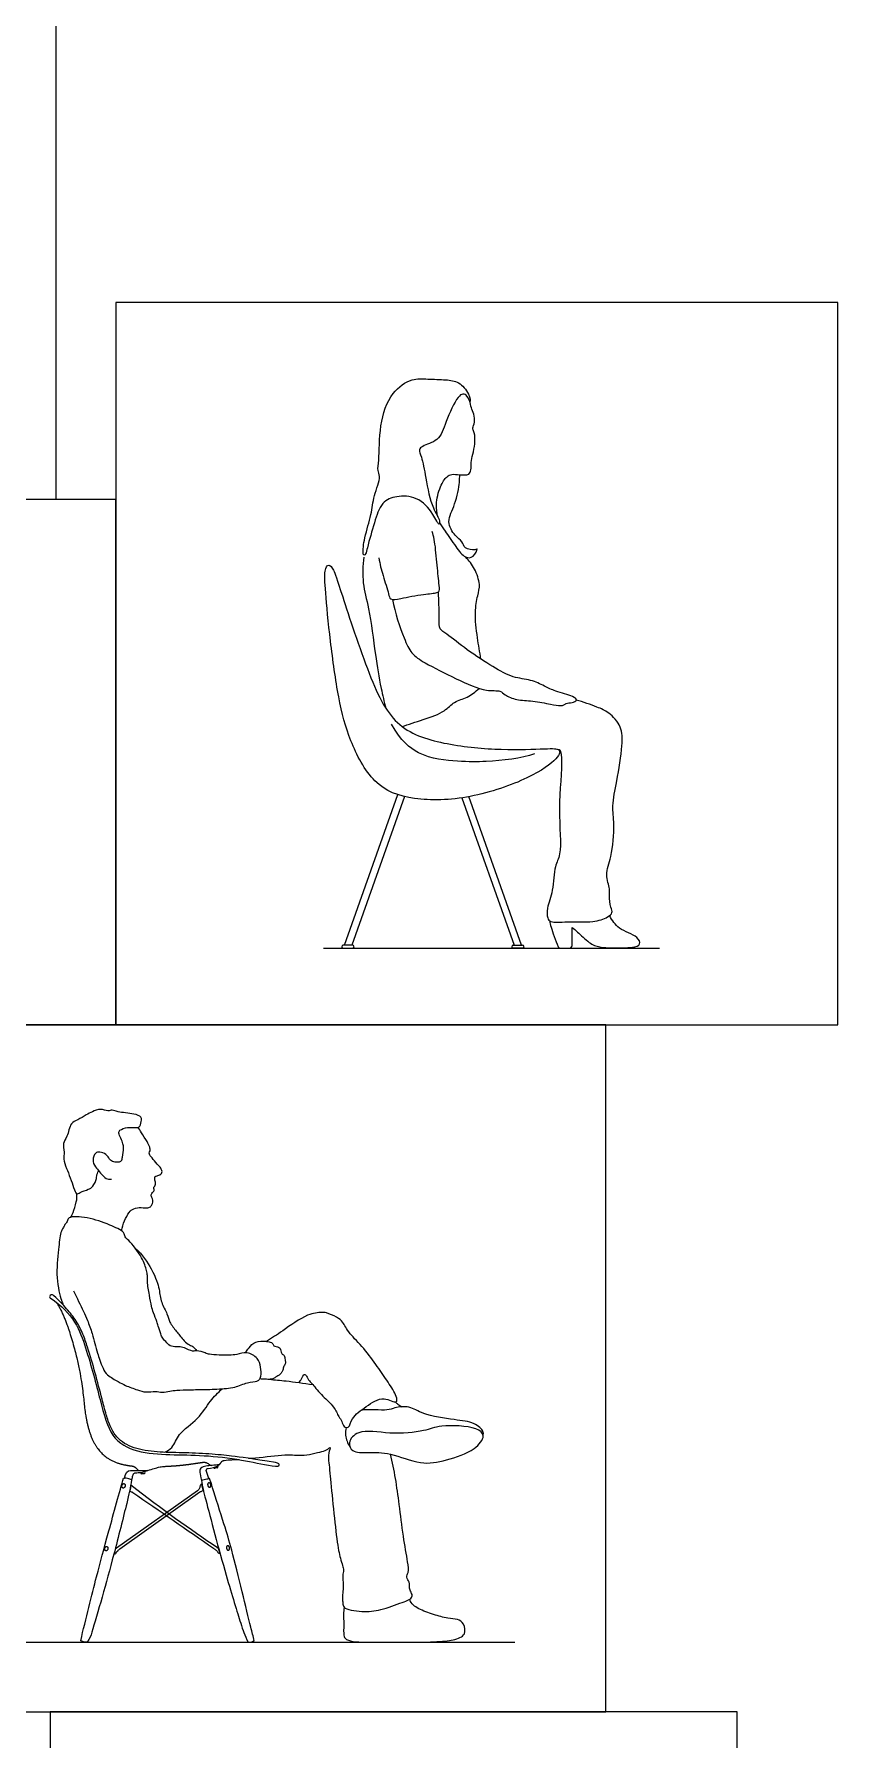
# Model space of a CAD drawing. Header units: millimetres. Extents: x 0 to 12.5, y -0.3 to 20.
# Drawn here: x 2.901 to 4.767, y 8.044 to 12.003 of the extents above; entities that cross this region are included whole.
import ezdxf

# ---------------------------------------------------------------- set-up
doc = ezdxf.new("R2010")
doc.units = ezdxf.units.MM
for name, color, linetype, true_color in [('AG-DIAGRAM', 7, 'Continuous', 0xfecc66), ('AG-FURNITURE', 7, 'Continuous', 0x66ccff), ('AG-PEOPLE', 7, 'Continuous', 0xfc6666), ('X-VPRT', 6, 'Continuous', 0xff00ff)]:
    doc.layers.add(name, color=color, linetype=linetype, true_color=true_color)

msp = doc.modelspace()

# ---------------------------------------------------------------- linework, layer by layer
at = {"layer": 'AG-DIAGRAM'}
for p, q in [((3.5731, 9.8816), (4.3531, 9.8816)), ((2.8338, 8.2707), (4.0174, 8.2707))]:
    msp.add_line(p, q, dxfattribs=at)
msp.add_open_spline([(4.0632, 10.3327), (4.0334, 10.3223), (3.9625, 10.3141), (3.8911, 10.3141), (3.8006, 10.3222), (3.7524, 10.3629), (3.7313, 10.4014)], degree=3, knots=[0.266095, 0.266095, 0.266095, 0.266095, 2, 3, 4, 4.700487, 4.700487, 4.700487, 4.700487], dxfattribs=at)
at = {"layer": 'AG-FURNITURE'}
for p, q in [((3.6217, 9.8885), (3.7455, 10.2381)), ((3.7608, 10.2337), (3.6385, 9.8885)), ((3.8945, 10.2308), (4.0157, 9.8885)), ((4.0325, 9.8885), (3.9104, 10.2334)), ((3.2939, 8.6236), (3.2907, 8.6363)), ((3.0898, 8.4882), (3.0867, 8.4762))]:
    msp.add_line(p, q, dxfattribs=at)
for points in [[(3.2803, 8.6221), (3.0927, 8.4886)], [(3.1005, 8.4873), (3.2862, 8.6195)]]:
    msp.add_lwpolyline(points, dxfattribs=at)
for centre, radius, start, end in [((3.6189, 9.8851), 0.00343, 90, 180), ((3.6189, 9.8851), 0.00343, 180, 270), ((3.6406, 9.8851), 0.00343, 0, 90), ((3.6406, 9.8851), 0.00343, 270, 0), ((4.0137, 9.8851), 0.00343, 90, 180), ((4.0137, 9.8851), 0.00343, 180, 270), ((4.0353, 9.8851), 0.00343, 0, 90), ((4.0353, 9.8851), 0.00343, 270, 0), ((3.3202, 8.6764), 0.00164, 196.65, 278.7462), ((3.3263, 8.6774), 0.00164, 278.7462, 8.7462), ((3.1505, 8.6635), 0.00164, 178.9099, 267.4984), ((3.1567, 8.6633), 0.00164, 267.4984, 357.4984)]:
    msp.add_arc(centre, radius, start, end, dxfattribs=at)
for points, degree in [([(3.5895, 10.5943), (3.5947, 10.5506), (3.6076, 10.4564), (3.6316, 10.3661), (3.6867, 10.2578), (3.7773, 10.2228), (3.9117, 10.2261), (4.0591, 10.2771), (4.1231, 10.3261), (4.1231, 10.3452), (4.0997, 10.3452), (3.9893, 10.3405), (3.8581, 10.3526), (3.7402, 10.3876), (3.682, 10.5005), (3.6068, 10.7297), (3.5964, 10.7626), (3.5852, 10.7746), (3.5749, 10.7619), (3.5764, 10.7189), (3.5843, 10.6381), (3.5895, 10.5943)], 3), ([(3.6406, 9.8885), (3.6297, 9.8885), (3.6189, 9.8885)], 2), ([(3.6189, 9.8816), (3.6297, 9.8816), (3.6406, 9.8816)], 2), ([(4.0137, 9.8885), (4.0245, 9.8885), (4.0353, 9.8885)], 2), ([(4.0353, 9.8816), (4.0245, 9.8816), (4.0137, 9.8816)], 2), ([(3.301, 8.6692), (3.3, 8.6728), (3.3039, 8.674), (3.3055, 8.6742)], 3), ([(3.3266, 8.6758), (3.3235, 8.6753), (3.3205, 8.6748)], 2), ([(3.3278, 8.6784), (3.3279, 8.678), (3.3279, 8.6776)], 2), ([(3.1086, 8.6513), (3.1095, 8.6517), (3.1112, 8.6517)], 2), ([(3.1566, 8.6616), (3.1535, 8.6618), (3.1504, 8.6619)], 2), ([(3.1584, 8.6643), (3.1583, 8.6637), (3.1583, 8.6632)], 2), ([(3.3087, 8.6508), (3.3079, 8.6508), (3.3065, 8.6506)], 2)]:
    msp.add_open_spline(points, degree=degree, dxfattribs=at)
for points, knots in [([(3.4616, 8.6875), (3.4699, 8.6862), (3.4713, 8.6818), (3.4673, 8.678), (3.4537, 8.6802), (3.431, 8.6837), (3.3775, 8.6962), (3.2937, 8.7052), (3.2168, 8.7056), (3.1383, 8.71), (3.0778, 8.7426), (3.0564, 8.826), (3.0225, 8.9564), (2.9927, 9.0337), (2.9388, 9.0698), (2.9379, 9.0705), (2.9354, 9.0727), (2.9411, 9.0782), (2.9445, 9.0767), (2.9468, 9.0748), (2.9594, 9.0638), (2.9748, 9.0475), (2.9994, 9.0176), (3.0149, 8.9867), (3.0352, 8.9262), (3.0485, 8.8754), (3.0589, 8.835), (3.062, 8.8229), (3.0678, 8.8008), (3.0776, 8.7708), (3.0914, 8.7472), (3.1107, 8.7312), (3.1336, 8.7211), (3.1685, 8.7131), (3.2165, 8.7107), (3.2768, 8.71), (3.3294, 8.7063), (3.3726, 8.7006), (3.406, 8.6973), (3.4616, 8.6875)], [-0.102972, -0.102972, -0.102972, -0.102972, -0.051486, 0, 0, 0, 0.257631, 0.57634, 0.895049, 1.213759, 1.532468, 1.851177, 2.169886, 2.488596, 2.488596, 2.488596, 2.595241, 2.728072, 2.863408, 2.863408, 2.863408, 3.009211, 3.131071, 3.241508, 3.348289, 3.758471, 3.758471, 3.758471, 3.8816, 3.983743, 4.068807, 4.147006, 4.227011, 4.313475, 4.498718, 4.699021, 4.907064, 5.016846, 5.314298, 5.314298, 5.314298, 5.314298]), ([(3.2997, 8.6794), (3.2951, 8.6788), (3.2914, 8.6773), (3.2884, 8.6745), (3.284, 8.6698), (3.2855, 8.6632), (3.29, 8.6464), (3.292, 8.6471), (3.2959, 8.6481), (3.3015, 8.6497), (3.305, 8.6503), (3.3065, 8.6506), (3.3047, 8.6568), (3.3029, 8.663), (3.301, 8.6692)], [1.0409943, 1.0409943, 1.0409943, 1.0409943, 1.0835339, 1.0835339, 1.0835339, 1.2011485, 1.2011485, 1.2011485, 1.2603886, 1.3223596, 1.3663939, 1.3663939, 1.3663939, 1.3769157, 1.3769157, 1.3769157, 1.3769157]), ([(3.3055, 8.6742), (3.3111, 8.6749), (3.3231, 8.6764), (3.3307, 8.6829), (3.3201, 8.6814), (3.3094, 8.6803), (3.2997, 8.6794)], [0.9108151, 0.9108151, 0.9108151, 0.9108151, 0.9353912, 0.9353912, 0.9353912, 1.0409943, 1.0409943, 1.0409943, 1.0409943]), ([(3.3427, 8.6925), (3.3485, 8.6934), (3.3595, 8.6946), (3.3716, 8.6947), (3.3774, 8.6945)], [0.0191148, 0.0191148, 0.0191148, 0.0191148, 0.259639, 0.4805517, 0.4805517, 0.4805517, 0.4805517]), ([(3.1273, 8.6475), (3.1246, 8.6288), (3.1164, 8.5929), (3.0858, 8.4711), (3.0609, 8.3814), (3.0364, 8.2964), (3.0307, 8.2797), (3.0241, 8.2707), (3.0204, 8.2707), (3.0167, 8.2707), (3.0094, 8.2741), (3.0212, 8.3241), (3.0475, 8.4294), (3.0683, 8.5057), (3.1007, 8.6228), (3.1086, 8.6513)], [0, 0, 0, 0, 0.175956, 0.437556, 0.678549, 0.897349, 1.001804, 1.001804, 1.001804, 1.012314, 1.012314, 1.012314, 1.302101, 1.551261, 1.767945, 1.767945, 1.767945, 1.767945]), ([(3.125, 8.669), (3.1178, 8.6691), (3.1145, 8.6647), (3.1112, 8.6517), (3.1136, 8.6516), (3.1184, 8.6511), (3.1255, 8.6485), (3.1273, 8.6475), (3.1283, 8.6512), (3.1299, 8.6584), (3.1318, 8.6622), (3.1346, 8.6631), (3.1365, 8.6632), (3.1561, 8.6636), (3.1649, 8.6694), (3.1509, 8.6689), (3.1368, 8.669), (3.125, 8.669)], [0, 0, 0, 0, 0.0642411, 0.0642411, 0.0642411, 0.1269155, 0.2046292, 0.2046292, 0.2046292, 0.2841839, 0.3895837, 0.4267834, 0.4267834, 0.4549814, 0.4549814, 0.4549814, 0.5929008, 0.5929008, 0.5929008, 0.5929008]), ([(3.1261, 8.6354), (3.1994, 8.5775), (3.2625, 8.5338), (3.3266, 8.4896), (3.327, 8.4894), (3.3279, 8.4891), (3.329, 8.4891), (3.3295, 8.4892), (3.3306, 8.4853), (3.3317, 8.4813), (3.3328, 8.4773), (3.3319, 8.4769), (3.3299, 8.4766), (3.3274, 8.4787), (3.3275, 8.4809), (3.3239, 8.4842), (3.3196, 8.4874), (3.3177, 8.4887), (3.2553, 8.532), (3.1928, 8.5753), (3.1304, 8.6185), (3.1299, 8.6188), (3.1288, 8.6193), (3.1272, 8.6194), (3.1253, 8.6207), (3.1237, 8.6217), (3.1231, 8.6222), (3.1241, 8.6266), (3.1251, 8.631), (3.1261, 8.6354)], [0.6502179, 0.6502179, 0.6502179, 0.6502179, 0.7988393, 0.7988393, 0.7988393, 0.8369231, 0.8767341, 0.8767341, 0.8767341, 0.8860272, 0.8860272, 0.8860272, 0.9402117, 0.9941168, 1.0387653, 1.1073288, 1.191113, 1.191113, 1.191113, 1.338232, 1.338232, 1.338232, 1.3797891, 1.419281, 1.4697921, 1.5165038, 1.5165038, 1.5165038, 1.5266558, 1.5266558, 1.5266558, 1.5266558]), ([(3.2907, 8.6363), (3.29, 8.6365), (3.2885, 8.6369), (3.2863, 8.6343), (3.2865, 8.6316), (3.2852, 8.6282), (3.2837, 8.6252), (3.2815, 8.623), (3.2803, 8.6221)], [-0.2477243, -0.2477243, -0.2477243, -0.2477243, -0.2142625, -0.1749131, -0.1369461, -0.0929484, -0.0495982, 0, 0, 0, 0]), ([(3.29, 8.6464), (3.2917, 8.6324), (3.2997, 8.6004), (3.3461, 8.4249), (3.3796, 8.3192), (3.3895, 8.2868), (3.3979, 8.2707), (3.4021, 8.2707), (3.4063, 8.2707), (3.4124, 8.2743), (3.4098, 8.2845), (3.4035, 8.3092), (3.3837, 8.3892), (3.3606, 8.4849), (3.3428, 8.543), (3.319, 8.6184), (3.3108, 8.6441), (3.3087, 8.6508)], [-0.916283, -0.916283, -0.916283, -0.916283, -0.750665, -0.432314, -0.176728, -0.022994, -0.022994, -0.022994, -0.012568, -0.012568, -0.012568, 0.115251, 0.332601, 0.568272, 0.75781, 0.980377, 1.06126, 1.06126, 1.06126, 1.06126]), ([(3.2862, 8.6195), (3.2867, 8.6198), (3.2878, 8.6203), (3.2893, 8.6204), (3.2914, 8.6218), (3.2931, 8.6229), (3.2939, 8.6236)], [0.4992787, 0.4992787, 0.4992787, 0.4992787, 0.5294359, 0.5580945, 0.5947494, 0.635794, 0.635794, 0.635794, 0.635794]), ([(3.0867, 8.4762), (3.0875, 8.4758), (3.0896, 8.4755), (3.092, 8.4777), (3.0918, 8.4799), (3.0955, 8.4832), (3.0987, 8.486), (3.1005, 8.4873)], [0.1711223, 0.1711223, 0.1711223, 0.1711223, 0.210443, 0.2495609, 0.2819614, 0.3317167, 0.3925173, 0.3925173, 0.3925173, 0.3925173]), ([(3.0927, 8.4886), (3.0922, 8.4884), (3.0913, 8.488), (3.0903, 8.4881), (3.0898, 8.4882)], [0.10785172, 0.10785172, 0.10785172, 0.10785172, 0.13548842, 0.16437855, 0.16437855, 0.16437855, 0.16437855])]:
    msp.add_open_spline(points, degree=3, knots=knots, dxfattribs=at)
for points, weights, degree, knots in [([(2.9531, 9.0595), (2.9749, 9.0261), (3.0145, 8.8886), (3.0165, 8.8019), (3.0378, 8.7256), (3.0758, 8.6911), (3.1075, 8.6827), (3.1202, 8.6808), (3.1225, 8.6805), (3.1253, 8.6801), (3.1281, 8.6797), (3.1287, 8.6797), (3.1331, 8.6791), (3.1364, 8.677), (3.1434, 8.669)], [1, 1, 1, 1, 1, 1, 1, 1, 1, 1, 1, 1, 1, 1, 0.960114473968], 3, [0.049832, 0.049832, 0.049832, 0.049832, 0.212456, 0.426059, 0.639663, 0.853267, 0.986829, 0.986829, 0.986829, 1.009948, 1.016551, 1.016551, 1.016551, 1.060917, 1.060917, 1.060917, 1.060917]), ([(3.1649, 8.6694), (3.193, 8.6783), (3.217, 8.6794), (3.2463, 8.6814), (3.2664, 8.6844), (3.2853, 8.6872), (3.2875, 8.6875), (3.2903, 8.6879), (3.2931, 8.6883), (3.2937, 8.6884), (3.2981, 8.6891), (3.3018, 8.6879), (3.3122, 8.6806)], [0.949540863958, 1, 1, 1, 1, 1, 1, 1, 1, 1, 1, 1, 0.933280073765], 3, [-0.3733633, -0.3733633, -0.3733633, -0.3733633, -0.3004222, -0.0489799, 0.1672967, 0.1672967, 0.1672967, 0.1945101, 0.2022838, 0.2022838, 0.2022838, 0.2545079, 0.2545079, 0.2545079, 0.2545079]), ([(3.3307, 8.6829), (3.3317, 8.6837), (3.3326, 8.6846), (3.3334, 8.6855), (3.3346, 8.6867), (3.3356, 8.688), (3.3375, 8.6912), (3.3391, 8.6921), (3.3427, 8.6925)], [0.933343584542, 0.951477056923, 0.973632028871, 1, 0.99480609729, 0.99480609729, 1, 1, 1], 3, [-0.03130698, -0.03130698, -0.03130698, -0.03130698, -0.01814587, -0.01814587, -0.01814587, 0, 0, 0.0191148, 0.0191148, 0.0191148, 0.0191148]), ([(3.1103, 8.6387), (3.1069, 8.6398), (3.1054, 8.6348), (3.1039, 8.6297), (3.1074, 8.6286), (3.1109, 8.6275), (3.1124, 8.6326), (3.1138, 8.6376), (3.1103, 8.6387)], [1, 0.707106781187, 1, 0.707106781187, 1, 0.707106781187, 1, 0.707106781187, 1], 2, [0, 0, 0, 0.00448629, 0.00448629, 0.00897259, 0.00897259, 0.01345888, 0.01345888, 0.01794518, 0.01794518, 0.01794518]), ([(3.1103, 8.6387), (3.1069, 8.6398), (3.1054, 8.6348), (3.1039, 8.6297), (3.1074, 8.6286), (3.1109, 8.6275), (3.1124, 8.6326), (3.1138, 8.6376), (3.1103, 8.6387)], [1, 0.707106781187, 1, 0.707106781187, 1, 0.707106781187, 1, 0.707106781187, 1], 2, [0, 0, 0, 0.00448629, 0.00448629, 0.00897259, 0.00897259, 0.01345888, 0.01345888, 0.01794518, 0.01794518, 0.01794518]), ([(3.3064, 8.6406), (3.3099, 8.6417), (3.3113, 8.6367), (3.3128, 8.6316), (3.3093, 8.6305), (3.3058, 8.6294), (3.3044, 8.6345), (3.3029, 8.6395), (3.3064, 8.6406)], [1, 0.707106781187, 1, 0.707106781187, 1, 0.707106781187, 1, 0.707106781187, 1], 2, [0, 0, 0, 0.00448629, 0.00448629, 0.00897259, 0.00897259, 0.01345888, 0.01345888, 0.01794518, 0.01794518, 0.01794518]), ([(3.0702, 8.493), (3.0667, 8.4941), (3.0653, 8.489), (3.0638, 8.484), (3.0673, 8.4829), (3.0708, 8.4818), (3.0722, 8.4868), (3.0737, 8.4919), (3.0702, 8.493)], [1, 0.707106781187, 1, 0.707106781187, 1, 0.707106781187, 1, 0.707106781187, 1], 2, [0, 0, 0, 0.00448629, 0.00448629, 0.00897259, 0.00897259, 0.01345888, 0.01345888, 0.01794518, 0.01794518, 0.01794518]), ([(3.0702, 8.493), (3.0667, 8.4941), (3.0653, 8.489), (3.0638, 8.484), (3.0673, 8.4829), (3.0708, 8.4818), (3.0722, 8.4868), (3.0737, 8.4919), (3.0702, 8.493)], [1, 0.707106781187, 1, 0.707106781187, 1, 0.707106781187, 1, 0.707106781187, 1], 2, [0, 0, 0, 0.00448629, 0.00448629, 0.00897259, 0.00897259, 0.01345888, 0.01345888, 0.01794518, 0.01794518, 0.01794518]), ([(3.35, 8.4944), (3.3535, 8.4955), (3.3549, 8.4905), (3.3564, 8.4854), (3.3529, 8.4843), (3.3494, 8.4832), (3.348, 8.4883), (3.3465, 8.4933), (3.35, 8.4944)], [1, 0.707106781187, 1, 0.707106781187, 1, 0.707106781187, 1, 0.707106781187, 1], 2, [0, 0, 0, 0.00448629, 0.00448629, 0.00897259, 0.00897259, 0.01345888, 0.01345888, 0.01794518, 0.01794518, 0.01794518])]:
    msp.add_rational_spline(points, weights, degree=degree, knots=knots, dxfattribs=at)
at = {"layer": 'AG-PEOPLE'}
for centre, start, end in [((4.1233, 9.8874), 205.6604, 270), ((4.1445, 9.8874), 270, 360)]:
    msp.add_arc(centre, 0.00562, start, end, dxfattribs=at)
for points, knots in [([(3.6652, 10.7964), (3.6697, 10.7891), (3.6758, 10.817), (3.691, 10.8681), (3.7058, 10.9176), (3.7431, 10.9326), (3.7917, 10.931), (3.8266, 10.8941), (3.8418, 10.8595), (3.8439, 10.8771), (3.8236, 10.9044), (3.8105, 10.9719), (3.8024, 11.0198), (3.7933, 11.0384), (3.8033, 11.0488), (3.8433, 11.0589), (3.8564, 11.103), (3.8817, 11.1604), (3.8965, 11.1695), (3.9069, 11.165), (3.9161, 11.143), (3.9107, 11.1719), (3.8883, 11.1974), (3.8566, 11.2016), (3.8147, 11.2023), (3.7771, 11.2059), (3.7269, 11.1713), (3.7019, 11.0966), (3.7031, 11.0175), (3.6975, 10.9904), (3.7073, 10.9761), (3.6886, 10.9301), (3.685, 10.8885), (3.6681, 10.8365), (3.6642, 10.8058), (3.6652, 10.7964)], [0, 0, 0, 0, 0.274962, 0.714104, 1.109366, 1.448736, 1.830399, 2.243209, 2.535645, 2.691073, 3.018109, 3.4962, 3.896694, 4.129941, 4.319548, 4.661945, 5.048568, 5.496022, 5.70708, 5.889991, 6.102158, 6.334229, 6.668641, 6.983591, 7.34858, 7.691413, 8.109176, 8.614665, 9.120165, 9.400579, 9.613503, 9.996521, 10.37598, 10.797321, 11.148168, 11.148168, 11.148168, 11.148168]), ([(3.8387, 10.8828), (3.8363, 10.8922), (3.8329, 10.9116), (3.8425, 10.9527), (3.8582, 10.9767), (3.8708, 10.9829), (3.8888, 10.98), (3.9118, 10.9793), (3.9163, 10.9926), (3.915, 11.0091), (3.9197, 11.0289), (3.9255, 11.0515), (3.9248, 11.078), (3.9179, 11.0865), (3.9239, 11.0987), (3.9242, 11.1171), (3.9174, 11.1321), (3.9148, 11.1405), (3.9131, 11.1515)], [0, 0, 0, 0, 0.312765, 0.689517, 0.994893, 1.197624, 1.447496, 1.713002, 1.907209, 2.142913, 2.402801, 2.690775, 2.983512, 3.161168, 3.362154, 3.610719, 3.848131, 4.047488, 4.047488, 4.047488, 4.047488]), ([(3.8426, 10.8687), (3.8469, 10.8623), (3.8557, 10.8496), (3.8795, 10.8146), (3.9002, 10.7866), (3.9215, 10.7873), (3.933, 10.812), (3.9234, 10.8043), (3.8995, 10.8084), (3.896, 10.8267), (3.8773, 10.8389), (3.8569, 10.8733), (3.8805, 10.9109), (3.8893, 10.9626), (3.8893, 10.9746), (3.8893, 10.9804)], [0, 0, 0, 0, 0.267621, 0.634032, 0.957428, 1.191361, 1.433416, 1.566134, 1.827374, 2.051316, 2.311565, 2.639868, 3.007108, 3.406994, 3.640061, 3.640061, 3.640061, 3.640061]), ([(3.7013, 10.7875), (3.7042, 10.7737), (3.7099, 10.7478), (3.7246, 10.7064), (3.7269, 10.6886), (3.7551, 10.694), (3.8034, 10.7036), (3.8358, 10.7056), (3.8435, 10.7106), (3.8407, 10.7317), (3.8363, 10.777), (3.8315, 10.8301), (3.8272, 10.8426), (3.8253, 10.8486)], [0, 0, 0, 0, 0.362859, 0.732699, 0.935265, 1.203664, 1.613817, 1.926125, 2.06827, 2.304865, 2.695571, 3.102172, 3.34446, 3.34446, 3.34446, 3.34446]), ([(3.6668, 10.7896), (3.6643, 10.7697), (3.6625, 10.7274), (3.68, 10.6694), (3.6932, 10.5616), (3.7036, 10.4976), (3.714, 10.4533), (3.7176, 10.4388)], [0, 0, 0, 0, 0.433028, 0.871369, 1.447616, 1.947923, 2.232377, 2.232377, 2.232377, 2.232377]), ([(3.9385, 10.5527), (3.9359, 10.5693), (3.9293, 10.6078), (3.9233, 10.6586), (3.9306, 10.7005), (3.9383, 10.7263), (3.9246, 10.763), (3.9111, 10.7814), (3.903, 10.7897)], [0.181396, 0.181396, 0.181396, 0.181396, 0.492782, 0.901168, 1.222713, 1.505265, 1.84554, 2.175346, 2.175346, 2.175346, 2.175346]), ([(3.7334, 10.6912), (3.7384, 10.6606), (3.759, 10.6032), (3.7755, 10.5653), (3.8106, 10.5418), (3.88, 10.507), (3.9475, 10.4763), (3.9832, 10.4814), (3.9947, 10.4685), (4.0225, 10.4563), (4.0588, 10.4568), (4.0991, 10.4481), (4.122, 10.4437), (4.1317, 10.4459), (4.1365, 10.4511), (4.1501, 10.451), (4.1642, 10.4571), (4.1502, 10.469), (4.1112, 10.477), (4.0867, 10.4902), (4.0539, 10.5058), (4.0117, 10.5085), (3.9653, 10.5356), (3.9076, 10.5719), (3.8618, 10.61), (3.8411, 10.6215), (3.8419, 10.6472), (3.8408, 10.6949), (3.8401, 10.7039), (3.8399, 10.7086)], [0, 0, 0, 0, 0.538264, 0.888787, 1.236535, 1.736476, 2.222222, 2.533647, 2.7499, 3.048129, 3.389973, 3.752333, 4.01921, 4.182919, 4.322804, 4.531343, 4.716178, 4.90987, 5.265731, 5.566994, 5.89598, 6.254334, 6.65946, 7.131188, 7.561506, 7.81026, 8.084777, 8.469851, 8.677722, 8.677722, 8.677722, 8.677722]), ([(3.7559, 10.396), (3.7694, 10.4007), (3.8073, 10.4134), (3.8545, 10.4291), (3.8754, 10.455), (3.908, 10.4624), (3.9259, 10.477), (3.9344, 10.4847)], [2.976587, 2.976587, 2.976587, 2.976587, 3.346729, 3.752271, 4.062758, 4.376585, 4.703655, 4.703655, 4.703655, 4.703655]), ([(4.1145, 10.344), (4.1237, 10.3441), (4.1293, 10.3165), (4.116, 10.2032), (4.128, 10.1012), (4.108, 10.0725), (4.1078, 10.0155), (4.0911, 9.9767), (4.092, 9.9517), (4.101, 9.9401), (4.1414, 9.9444), (4.1969, 9.9404), (4.2319, 9.9516), (4.2457, 9.964), (4.239, 9.9771), (4.2361, 10.0037), (4.2391, 10.0191), (4.2256, 10.0545), (4.2432, 10.0941), (4.2496, 10.1695), (4.2421, 10.2124), (4.2549, 10.2703), (4.2673, 10.3506), (4.2675, 10.3953), (4.2361, 10.4301), (4.2077, 10.4415), (4.1762, 10.4534), (4.16, 10.4573)], [2.585316, 2.585316, 2.585316, 2.585316, 2.859065, 3.452604, 4.028767, 4.342085, 4.754587, 5.12398, 5.388564, 5.573717, 5.916593, 6.346526, 6.681794, 6.894039, 7.094772, 7.379989, 7.604139, 7.92689, 8.296661, 8.77798, 9.14625, 9.573414, 10.079929, 10.44879, 10.809402, 11.121655, 11.516265, 11.516265, 11.516265, 11.516265]), ([(4.0983, 9.9451), (4.0992, 9.9401), (4.1008, 9.9304), (4.111, 9.8999), (4.1182, 9.8849)], [-0.620148, -0.620148, -0.620148, -0.620148, -0.4011747, -0.026755, -0.026755, -0.026755, -0.026755]), ([(4.1501, 9.9296), (4.1544, 9.9261), (4.1633, 9.9196), (4.1894, 9.8928), (4.2147, 9.8829), (4.245, 9.8828), (4.2883, 9.8821), (4.3115, 9.8892), (4.3016, 9.9116), (4.2562, 9.9242), (4.2434, 9.9464), (4.2375, 9.9572)], [0.575999, 0.575999, 0.575999, 0.575999, 0.803252, 1.139825, 1.427956, 1.735614, 2.111185, 2.350475, 2.576446, 2.952558, 3.292212, 3.292212, 3.292212, 3.292212]), ([(3.0766, 9.3917), (3.0792, 9.3893), (3.0852, 9.3854), (3.0969, 9.3851), (3.1049, 9.3876), (3.1061, 9.3969), (3.1098, 9.4182), (3.1074, 9.4272), (3.1032, 9.4407), (3.0968, 9.4521), (3.0997, 9.4606), (3.1185, 9.467), (3.1384, 9.4649), (3.148, 9.467), (3.1511, 9.483), (3.15, 9.4909), (3.1321, 9.4987), (3.0962, 9.5), (3.0833, 9.5073), (3.0723, 9.5023), (3.0551, 9.5103), (3.036, 9.5018), (3.0222, 9.495), (3.0031, 9.4824), (2.9842, 9.4772), (2.9798, 9.4435), (2.9664, 9.4297), (2.9726, 9.4082), (2.9684, 9.3909), (2.9769, 9.3701), (2.9927, 9.3288), (2.9985, 9.3086), (3.0084, 9.3157), (3.0277, 9.3218), (3.0381, 9.3272), (3.0471, 9.3469), (3.0458, 9.3526), (3.0487, 9.3614), (3.0506, 9.3652)], [0, 0, 0, 0, 0.185161, 0.379745, 0.53168, 0.700571, 0.965531, 1.143902, 1.357897, 1.561661, 1.713046, 1.961913, 2.221525, 2.385761, 2.605503, 2.757067, 2.998144, 3.346643, 3.55842, 3.741429, 3.981833, 4.235902, 4.465567, 4.736535, 4.977604, 5.295342, 5.540459, 5.796836, 6.031665, 6.301386, 6.693844, 6.924118, 7.091782, 7.350468, 7.553264, 7.806908, 7.948337, 8.155121, 8.155121, 8.155121, 8.155121]), ([(3.1038, 9.2259), (3.1056, 9.2337), (3.1106, 9.2484), (3.1206, 9.2688), (3.1324, 9.2777), (3.1497, 9.2806), (3.1652, 9.2775), (3.173, 9.2823), (3.1766, 9.2891), (3.1775, 9.2998), (3.1724, 9.3063), (3.1736, 9.3129), (3.1812, 9.3188), (3.1795, 9.3237), (3.1784, 9.3268), (3.1816, 9.3291), (3.1839, 9.334), (3.1816, 9.3429), (3.1804, 9.3521), (3.1868, 9.3533), (3.1939, 9.3556), (3.1976, 9.358), (3.1988, 9.3638), (3.1955, 9.3715), (3.1866, 9.3803), (3.1753, 9.3946), (3.1696, 9.4006), (3.1677, 9.4064), (3.1712, 9.4114), (3.17, 9.4205), (3.1634, 9.4328), (3.1505, 9.4537), (3.1451, 9.4618), (3.1422, 9.466)], [0, 0, 0, 0, 0.280748, 0.550075, 0.764107, 1.001531, 1.227434, 1.389534, 1.546123, 1.729893, 1.888095, 2.028448, 2.197595, 2.319385, 2.415871, 2.519862, 2.648287, 2.825148, 2.986815, 3.11927, 3.277444, 3.393243, 3.524328, 3.684065, 3.890501, 4.136343, 4.301979, 4.432193, 4.566532, 4.730831, 4.94801, 5.231184, 5.453729, 5.453729, 5.453729, 5.453729]), ([(3.0766, 9.3917), (3.0745, 9.3959), (3.0685, 9.4038), (3.0544, 9.4091), (3.0425, 9.4079), (3.0357, 9.3891), (3.0428, 9.3739), (3.0621, 9.3515), (3.0688, 9.3456), (3.0811, 9.3453)], [0, 0, 0, 0, 0.240226, 0.482157, 0.685671, 0.945226, 1.207032, 1.5524, 1.767972, 1.767972, 1.767972, 1.767972]), ([(2.9865, 9.2571), (2.9883, 9.2607), (2.9918, 9.268), (3.0004, 9.2929), (3.0008, 9.3053), (3.0007, 9.3117)], [0, 0, 0, 0, 0.2007614, 0.4897763, 0.7406328, 0.7406328, 0.7406328, 0.7406328]), ([(2.9923, 9.0863), (3.0004, 9.0709), (3.0155, 9.0394), (3.0248, 9.0187), (3.0366, 8.9871), (3.0418, 8.9647), (3.0484, 8.9417), (3.0534, 8.9259), (3.061, 8.906), (3.0702, 8.8898), (3.0972, 8.8752), (3.1129, 8.8663), (3.1412, 8.8562), (3.1602, 8.85), (3.1831, 8.8542), (3.1982, 8.8498), (3.217, 8.854), (3.2325, 8.8556), (3.2625, 8.8569), (3.2811, 8.8568), (3.3256, 8.858), (3.347, 8.8598), (3.3683, 8.8615), (3.3954, 8.8746), (3.4181, 8.8755), (3.4241, 8.8802), (3.429, 8.8884), (3.4274, 8.9103), (3.4215, 8.9311), (3.3956, 8.9463), (3.372, 8.9378), (3.354, 8.937), (3.3312, 8.9368), (3.3082, 8.9384), (3.2989, 8.942), (3.279, 8.9488), (3.2693, 8.9444), (3.2497, 8.955), (3.2375, 8.9567), (3.219, 8.9556), (3.2092, 8.9654), (3.1993, 8.9767), (3.1949, 8.9861), (3.189, 9.0051), (3.1864, 9.0146), (3.1782, 9.0356), (3.1734, 9.0506), (3.1689, 9.0765), (3.1636, 9.1066), (3.1647, 9.1217), (3.1618, 9.1348), (3.1533, 9.1643), (3.1228, 9.2032), (3.1116, 9.2103), (3.1107, 9.225), (3.0737, 9.2405), (3.0287, 9.2578), (2.9804, 9.2602), (2.9784, 9.2468), (2.9725, 9.2403), (2.9685, 9.2317), (2.9611, 9.2208), (2.9585, 9.1791), (2.9501, 9.1192), (2.9638, 9.0647), (2.9674, 9.0569), (2.969, 9.0533)], [0, 0, 0, 0, 0.413405, 0.693845, 1.01897, 1.300006, 1.575102, 1.811362, 2.07079, 2.318904, 2.628017, 2.880233, 3.188729, 3.449025, 3.717456, 3.944758, 4.187188, 4.420237, 4.726003, 4.986185, 5.363408, 5.633615, 5.892017, 6.210353, 6.477609, 6.624664, 6.791869, 7.055961, 7.322198, 7.617679, 7.896664, 8.139017, 8.416535, 8.686317, 8.873973, 9.126355, 9.310843, 9.569244, 9.778705, 10.015001, 10.225206, 10.443163, 10.63211, 10.881197, 11.070715, 11.335431, 11.566783, 11.860787, 12.180536, 12.397872, 12.597933, 12.919573, 13.322248, 13.520707, 13.711633, 14.055933, 14.481256, 14.850729, 15.028035, 15.195149, 15.367065, 15.565215, 15.925544, 16.390796, 16.80789, 17.004443, 17.004443, 17.004443, 17.004443]), ([(3.1366, 9.1848), (3.1527, 9.1705), (3.1817, 9.1249), (3.1925, 9.0904), (3.1948, 9.0598), (3.2112, 9.033), (3.2148, 9.0131), (3.2306, 8.9935), (3.2384, 8.9835), (3.2464, 8.9733), (3.259, 8.9612), (3.2701, 8.958), (3.2764, 8.9509), (3.2787, 8.9471)], [0.139536, 0.139536, 0.139536, 0.139536, 0.392934, 0.758539, 1.075692, 1.386978, 1.650744, 1.962979, 2.169765, 2.370398, 2.582605, 2.77661, 2.98652, 2.98652, 2.98652, 2.98652]), ([(3.5161, 8.8734), (3.5182, 8.8761), (3.5223, 8.8804), (3.528, 8.8959), (3.5348, 8.8879), (3.5398, 8.8764), (3.5488, 8.8688), (3.5711, 8.8401), (3.5974, 8.8193), (3.6077, 8.7944), (3.616, 8.7843), (3.6191, 8.7698), (3.6338, 8.7671), (3.6378, 8.7939), (3.6724, 8.8173), (3.7102, 8.8444), (3.7452, 8.8217), (3.7429, 8.8446), (3.7223, 8.8753), (3.6979, 8.9107), (3.6686, 8.9522), (3.6348, 8.9852), (3.6246, 9.0014), (3.6182, 9.0146), (3.604, 9.0255), (3.5803, 9.036), (3.5679, 9.0365), (3.5326, 9.0332), (3.4781, 8.9923), (3.4535, 8.9772), (3.4411, 8.9688)], [0, 0, 0, 0, 0.183481, 0.3864, 0.533361, 0.73722, 0.932203, 1.273545, 1.614255, 1.902917, 2.110513, 2.320266, 2.495226, 2.761504, 3.135369, 3.520463, 3.82674, 4.027965, 4.381352, 4.761756, 5.176241, 5.568166, 5.814451, 6.024588, 6.268747, 6.555641, 6.754507, 7.082206, 7.554355, 7.938382, 7.938382, 7.938382, 7.938382]), ([(3.3906, 8.9425), (3.393, 8.9452), (3.3982, 8.9504), (3.4093, 8.9675), (3.4324, 8.9705), (3.4429, 8.9683), (3.4556, 8.9671), (3.4562, 8.9561), (3.4703, 8.9581), (3.4749, 8.9475), (3.4747, 8.9399), (3.4835, 8.9374), (3.4832, 8.926), (3.4862, 8.9182), (3.4804, 8.9116), (3.4788, 8.9022), (3.476, 8.8963), (3.4704, 8.8903), (3.4631, 8.8871), (3.4574, 8.8821), (3.4491, 8.8805), (3.4379, 8.8811), (3.4292, 8.8814), (3.4247, 8.8818)], [0, 0, 0, 0, 0.189051, 0.441284, 0.707752, 0.902728, 1.090574, 1.250375, 1.44186, 1.623432, 1.772446, 1.925173, 2.109644, 2.269951, 2.431403, 2.607378, 2.75292, 2.914421, 3.07544, 3.230346, 3.393507, 3.585566, 3.794668, 3.794668, 3.794668, 3.794668]), ([(3.4475, 8.8809), (3.4604, 8.8798), (3.4864, 8.8774), (3.5275, 8.872), (3.548, 8.8687)], [0, 0, 0, 0, 0.3578538, 0.8097885, 0.8097885, 0.8097885, 0.8097885]), ([(3.2048, 8.7115), (3.2109, 8.7145), (3.2269, 8.7255), (3.2347, 8.7568), (3.2842, 8.7878), (3.3087, 8.8311), (3.3282, 8.8498), (3.3376, 8.859)], [0.17458, 0.17458, 0.17458, 0.17458, 0.356195, 0.696057, 1.124684, 1.528897, 1.888517, 1.888517, 1.888517, 1.888517]), ([(3.9437, 8.7499), (3.9442, 8.7532), (3.946, 8.7615), (3.9212, 8.7825), (3.8768, 8.7867), (3.8044, 8.7975), (3.7746, 8.8195), (3.7374, 8.8164), (3.7221, 8.8062), (3.6786, 8.8123), (3.6601, 8.8089)], [0, 0, 0, 0, 0.181881, 0.48046, 0.873525, 1.360727, 1.70981, 2.035609, 2.288076, 2.720216, 2.720216, 2.720216, 2.720216]), ([(3.7392, 8.8284), (3.7412, 8.8266), (3.7453, 8.823), (3.7519, 8.8189), (3.7553, 8.8172)], [0, 0, 0, 0, 0.1633202, 0.3574728, 0.3574728, 0.3574728, 0.3574728]), ([(3.6256, 8.7691), (3.6244, 8.7632), (3.6232, 8.7461), (3.6292, 8.7326), (3.6343, 8.7245)], [3.2497539, 3.2497539, 3.2497539, 3.2497539, 3.4185321, 3.7256572, 3.7256572, 3.7256572, 3.7256572]), ([(3.6414, 8.7156), (3.6354, 8.7195), (3.6284, 8.7353), (3.6551, 8.7671), (3.7278, 8.752), (3.8067, 8.7592), (3.844, 8.7762), (3.9264, 8.772), (3.9511, 8.7498), (3.9228, 8.7135), (3.8578, 8.6923), (3.7981, 8.6807), (3.7294, 8.7118), (3.6786, 8.7111), (3.6494, 8.7104), (3.6414, 8.7156)], [0, 0, 0, 0, 0.255448, 0.576591, 1.064506, 1.570559, 1.948378, 2.458619, 2.737982, 3.081826, 3.558666, 4.00529, 4.492392, 4.907468, 5.245546, 5.245546, 5.245546, 5.245546]), ([(3.3988, 8.6975), (3.4185, 8.6981), (3.4784, 8.7077), (3.5145, 8.7038), (3.5399, 8.7057), (3.5647, 8.7123), (3.5793, 8.7149), (3.5916, 8.7271), (3.583, 8.7081), (3.5859, 8.6847), (3.588, 8.6627), (3.6024, 8.51), (3.611, 8.4688), (3.6172, 8.4488), (3.6205, 8.4379), (3.6165, 8.4248), (3.6204, 8.4033), (3.6158, 8.3729), (3.6187, 8.3622), (3.6174, 8.3475), (3.6657, 8.34), (3.7059, 8.3443), (3.7534, 8.3622), (3.7825, 8.3732), (3.7764, 8.3871), (3.7718, 8.3962), (3.7741, 8.4102), (3.7636, 8.4212), (3.7717, 8.4336), (3.7683, 8.4598), (3.7577, 8.5184), (3.7491, 8.5897), (3.741, 8.6504), (3.7329, 8.6886), (3.7284, 8.7073)], [4.649181, 4.649181, 4.649181, 4.649181, 4.965051, 5.312801, 5.605186, 5.891877, 6.123325, 6.301627, 6.507352, 6.784471, 7.067328, 7.775139, 8.165257, 8.410332, 8.598563, 8.801086, 9.073415, 9.390181, 9.580752, 9.763226, 10.136209, 10.520265, 10.935306, 11.226529, 11.415725, 11.601272, 11.810087, 12.015898, 12.213782, 12.498452, 12.943824, 13.436927, 13.886805, 14.322886, 14.322886, 14.322886, 14.322886]), ([(3.6215, 8.3514), (3.6184, 8.3414), (3.621, 8.3212), (3.6192, 8.2908), (3.6216, 8.2779), (3.6441, 8.27), (3.7107, 8.2713), (3.7965, 8.2703), (3.8549, 8.2723), (3.8853, 8.2778), (3.9042, 8.2897), (3.8996, 8.3163), (3.8842, 8.3247), (3.8606, 8.3255), (3.8281, 8.3348), (3.7918, 8.3477), (3.7773, 8.3593), (3.7724, 8.3702)], [0, 0, 0, 0, 0.321364, 0.632487, 0.85852, 1.104717, 1.550288, 2.091391, 2.542181, 2.904964, 3.068447, 3.303906, 3.53613, 3.810876, 4.139068, 4.488258, 4.832061, 4.832061, 4.832061, 4.832061])]:
    msp.add_open_spline(points, degree=3, knots=knots, dxfattribs=at)
for points in [[(4.1501, 9.8874), (4.1501, 9.9014), (4.1501, 9.9155), (4.1501, 9.9296)], [(4.1233, 9.8817), (4.1304, 9.8817), (4.1374, 9.8817), (4.1445, 9.8817)]]:
    msp.add_open_spline(points, degree=3, dxfattribs=at)
at = {"layer": 'X-VPRT'}
for points in [[(0.043, 12.1552), (2.9513, 12.1552), (2.9513, 10.9233), (0.043, 10.9233)], [(3.091, 11.3805), (3.091, 9.7041), (4.7674, 9.7041), (4.7674, 11.3805)], [(0.043, 10.9233), (0.043, 9.7041), (3.091, 9.7041), (3.091, 10.9233)], [(2.6338, 9.7041), (2.6338, 8.1091), (4.2288, 8.1091), (4.2288, 9.7041)], [(2.9386, 8.1091), (2.9386, 6.5141), (4.5336, 6.5141), (4.5336, 8.1091)]]:
    msp.add_lwpolyline(points, close=True, dxfattribs=at)

doc.saveas('drawing.dxf')
